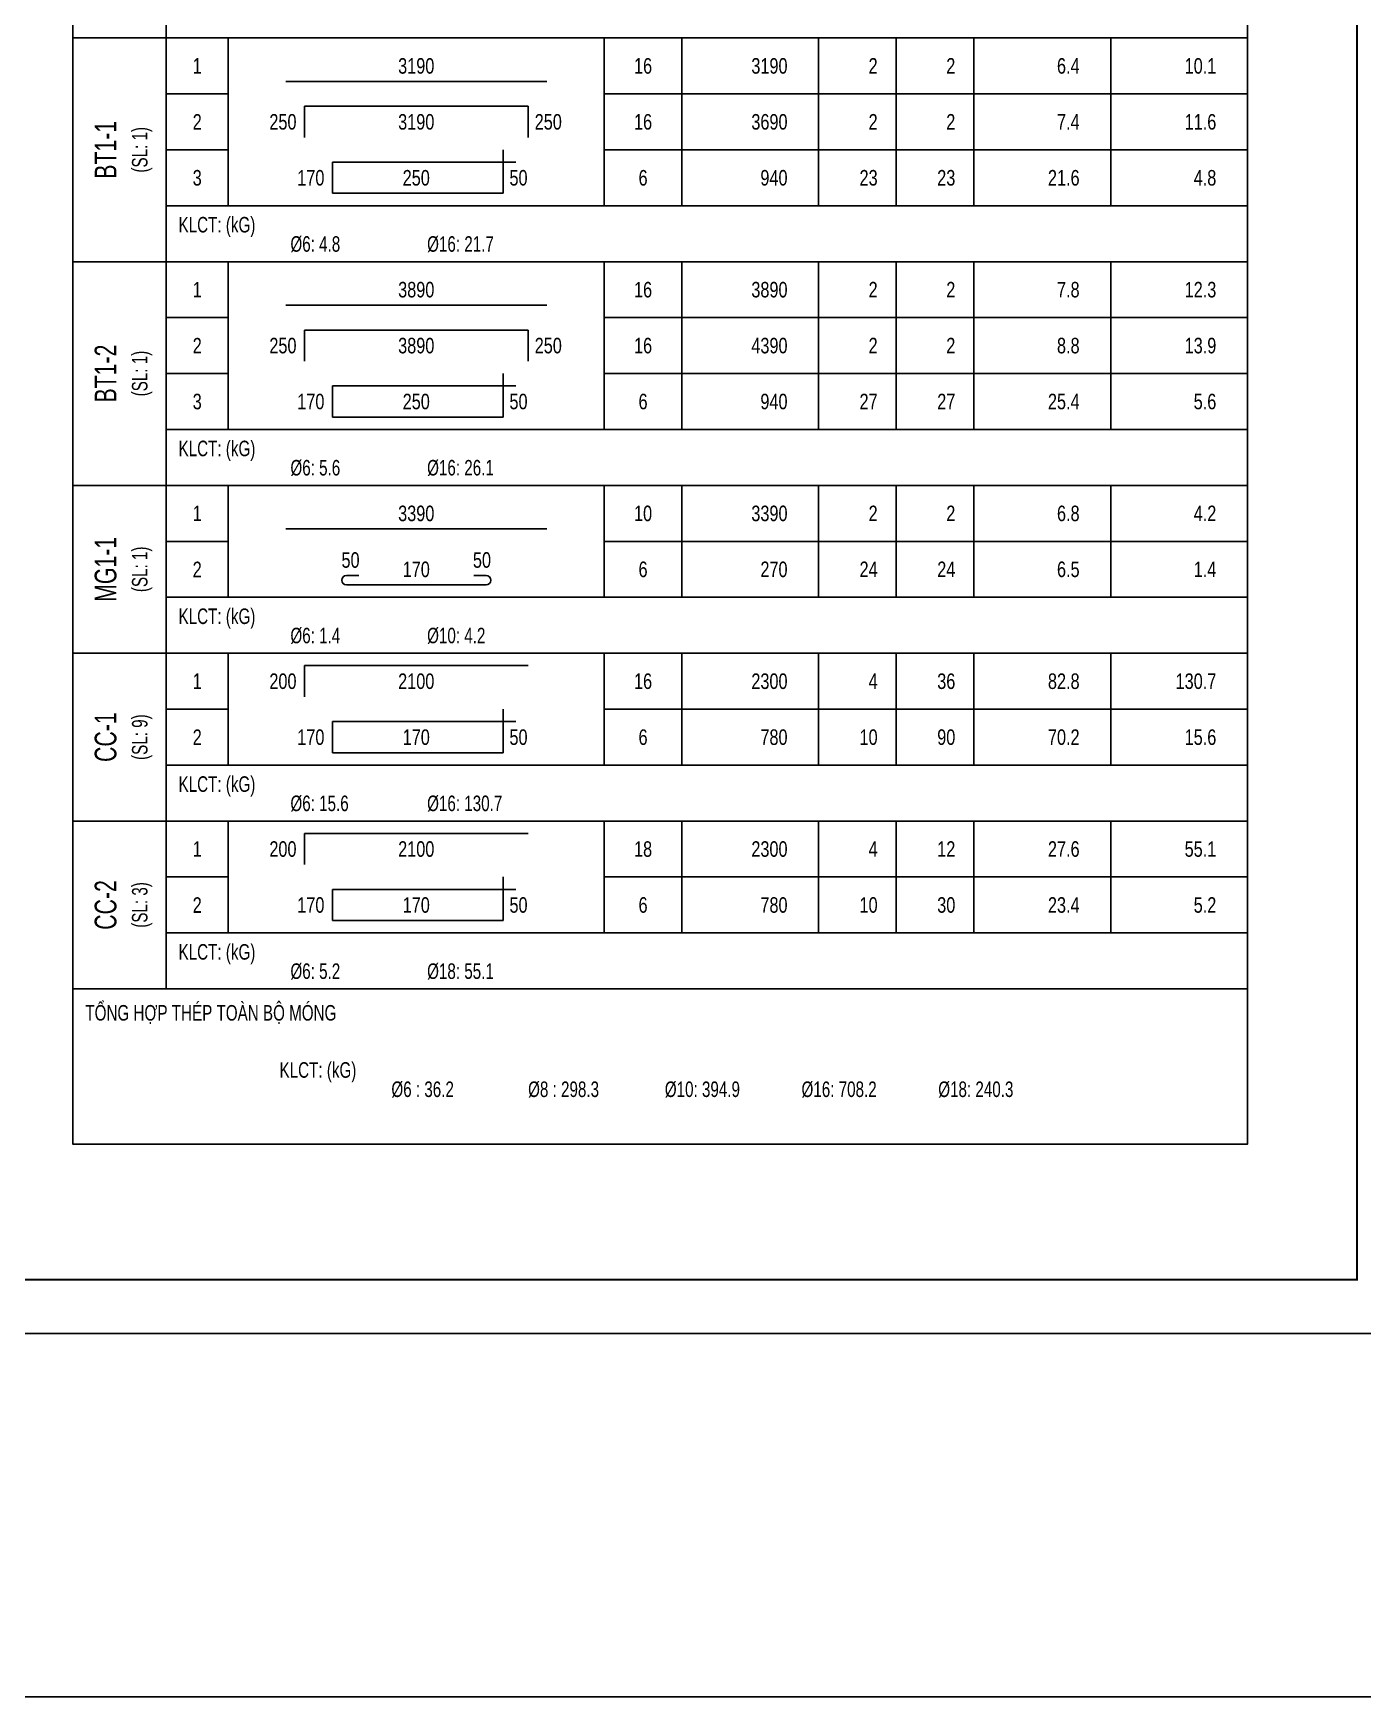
# Model space of a CAD drawing. Extents: x -1855204 to -1466800, y -1308584 to -996495.
# Drawn here: x -1632342 to -1615226, y -1090474 to -1069063 of the extents above; entities that cross this region are included whole.
import ezdxf
from ezdxf.enums import TextEntityAlignment as Align

# ---------------------------------------------------------------- set-up
doc = ezdxf.new("R2010")
doc.units = 0
doc.header["$LTSCALE"] = 150
doc.layers.get('Defpoints').update_dxf_attribs({"lineweight": 18})
for name, color, linetype, lineweight in [('05.Text', 253, 'Continuous', 18), ('11.Khung bo', 32, 'Continuous', 50), ('12.Khung', 36, 'Continuous', 25), ('KCVN-THAY', 7, 'Continuous', 25)]:
    doc.layers.add(name, color=color, linetype=linetype, lineweight=lineweight)
for name, color, linetype in [('STEEL', 4, 'Continuous'), ('TEXT_SLCK', 3, 'Continuous'), ('TEXT_TCK', 3, 'Continuous'), ('TEXT_THCT', 2, 'Continuous'), ('TEXT_TK', 2, 'Continuous'), ('THONGKE', 5, 'Continuous')]:
    doc.layers.add(name, color=color, linetype=linetype)
doc.styles.add('SMTEXT', font='arial.ttf', dxfattribs={"width": 0.7})

# ---------------------------------------------------------------- blocks, each defined once
blk = doc.blocks.new('*U4')
at = {"layer": 'KCVN-THAY', "color": 140}
blk.add_lwpolyline([(214871.76, 86966.68), (215381.8, 86966.68), (215381.8, 86579.68), (214871.76, 86579.68)], close=True, dxfattribs=at)
blk = doc.blocks.new('100')
at = {"layer": '11.Khung bo', "const_width": 26.7}
blk.add_lwpolyline([(1860913, -945240), (1860913, -916940), (1896063, -916940), (1896063, -945240)], close=True, dxfattribs=at)
at = {"layer": '12.Khung', "color": 1}
blk.add_lwpolyline([(1901579, -945940), (1901579, -916240), (1859580, -916240), (1859580, -945940)], close=True, dxfattribs=at)
blk = doc.blocks.new('TK_2')
at = {"layer": 'STEEL'}
blk.add_line((19.25, 2), (61.25, 2), dxfattribs=at)
at = {"layer": 'TEXT_TK', "style": 'SMTEXT', "width": 0.75}
for tag, p in [('SH', (5, 4.5)), ('L2', (40.25, 4.5)), ('DK', (76.75, 4.5))]:
    blk.add_attdef(tag, text='', height=2.5, dxfattribs=at).set_placement(p, align=Align.MIDDLE)
for tag, p in [('DAI', (100, 4.5)), ('SL1', (114.5, 4.5)), ('SLA', (127, 4.5)), ('DT', (147, 4.5)), ('TL', (169, 4.5))]:
    blk.add_attdef(tag, text='', height=2.5, dxfattribs=at).set_placement(p, align=Align.MIDDLE_RIGHT)
blk = doc.blocks.new('TK_9')
at = {"layer": 'STEEL'}
for p, q in [((22.25, 7), (58.25, 7)), ((22.25, 2), (22.25, 7)), ((58.25, 7), (58.25, 2))]:
    blk.add_line(p, q, dxfattribs=at)
at = {"layer": 'TEXT_TK', "style": 'SMTEXT', "width": 0.75}
for tag, p in [('SH', (5, 4.5)), ('L2', (40.25, 4.5)), ('DK', (76.75, 4.5))]:
    blk.add_attdef(tag, text='', height=2.5, dxfattribs=at).set_placement(p, align=Align.MIDDLE)
for tag, p in [('L1', (20.98, 4.5)), ('DAI', (100, 4.5)), ('SL1', (114.5, 4.5)), ('SLA', (127, 4.5)), ('DT', (147, 4.5)), ('TL', (169, 4.5))]:
    blk.add_attdef(tag, text='', height=2.5, dxfattribs=at).set_placement(p, align=Align.MIDDLE_RIGHT)
blk.add_attdef('L3', text='', height=2.5, dxfattribs=at).set_placement((59.31, 4.5), align=Align.MIDDLE_LEFT)
blk = doc.blocks.new('TK_14')
at = {"layer": 'STEEL'}
for p, q in [((54.25, 2), (54.25, 9)), ((56.25, 7), (26.75, 7)), ((26.75, 2), (26.75, 7)), ((26.75, 2), (54.25, 2))]:
    blk.add_line(p, q, dxfattribs=at)
at = {"layer": 'TEXT_TK', "style": 'SMTEXT', "width": 0.75}
for tag, p in [('SH', (5, 4.5)), ('L2', (40.25, 4.5)), ('DK', (76.75, 4.5))]:
    blk.add_attdef(tag, text='', height=2.5, dxfattribs=at).set_placement(p, align=Align.MIDDLE)
for tag, p in [('L1', (25.47, 4.5)), ('DAI', (100, 4.5)), ('SL1', (114.5, 4.5)), ('SLA', (127, 4.5)), ('DT', (147, 4.5)), ('TL', (169, 4.5))]:
    blk.add_attdef(tag, text='', height=2.5, dxfattribs=at).set_placement(p, align=Align.MIDDLE_RIGHT)
blk.add_attdef('M', text='', height=2.5, dxfattribs=at).set_placement((55.25, 4.5), align=Align.MIDDLE_LEFT)
blk = doc.blocks.new('TK_4')
at = {"layer": 'STEEL'}
for p, q in [((31, 3.5), (29, 3.5)), ((51.5, 3.5), (49.5, 3.5)), ((29, 2), (51.5, 2))]:
    blk.add_line(p, q, dxfattribs=at)
for centre, start, end in [((29, 2.75), 90, 270), ((51.5, 2.75), 270, 90)]:
    blk.add_arc(centre, 0.75, start, end, dxfattribs=at)
at = {"layer": 'TEXT_TK', "style": 'SMTEXT', "width": 0.75}
for tag, p in [('SH', (5, 4.5)), ('M', (29.67, 6)), ('L2', (40.25, 4.5)), ('M', (50.83, 6)), ('DK', (76.75, 4.5))]:
    blk.add_attdef(tag, text='', height=2.5, dxfattribs=at).set_placement(p, align=Align.MIDDLE)
for tag, p in [('DAI', (100, 4.5)), ('SL1', (114.5, 4.5)), ('SLA', (127, 4.5)), ('DT', (147, 4.5)), ('TL', (169, 4.5))]:
    blk.add_attdef(tag, text='', height=2.5, dxfattribs=at).set_placement(p, align=Align.MIDDLE_RIGHT)
blk = doc.blocks.new('TK_6')
at = {"layer": 'STEEL'}
for p, q in [((22.25, 2), (22.25, 7)), ((22.25, 7), (58.25, 7))]:
    blk.add_line(p, q, dxfattribs=at)
at = {"layer": 'TEXT_TK', "style": 'SMTEXT', "width": 0.75}
for tag, p in [('SH', (5, 4.5)), ('L2', (40.25, 4.5)), ('DK', (76.75, 4.5))]:
    blk.add_attdef(tag, text='', height=2.5, dxfattribs=at).set_placement(p, align=Align.MIDDLE)
for tag, p in [('L1', (20.98, 4.5)), ('DAI', (100, 4.5)), ('SL1', (114.5, 4.5)), ('SLA', (127, 4.5)), ('DT', (147, 4.5)), ('TL', (169, 4.5))]:
    blk.add_attdef(tag, text='', height=2.5, dxfattribs=at).set_placement(p, align=Align.MIDDLE_RIGHT)

msp = doc.modelspace()

# ---------------------------------------------------------------- linework, layer by layer
at = {"layer": 'TEXT_TK'}
for p, q in [((-1631831, -1061923), (-1631831, -1081363)), ((-1630631, -1061923), (-1630631, -1081363)), ((-1616711, -1061923), (-1616711, -1081363)), ((-1631831, -1069123), (-1616711, -1069123)), ((-1629831, -1069123), (-1629831, -1071283)), ((-1624991, -1069123), (-1624991, -1071283)), ((-1623991, -1069123), (-1623991, -1071283)), ((-1622231, -1069123), (-1622231, -1071283)), ((-1621231, -1069123), (-1621231, -1071283)), ((-1620231, -1069123), (-1620231, -1071283)), ((-1618471, -1069123), (-1618471, -1071283)), ((-1631831, -1072003), (-1616711, -1072003)), ((-1629831, -1072003), (-1629831, -1074163)), ((-1624991, -1072003), (-1624991, -1074163)), ((-1623991, -1072003), (-1623991, -1074163)), ((-1622231, -1072003), (-1622231, -1074163)), ((-1621231, -1072003), (-1621231, -1074163)), ((-1620231, -1072003), (-1620231, -1074163)), ((-1618471, -1072003), (-1618471, -1074163)), ((-1631831, -1074883), (-1616711, -1074883)), ((-1629831, -1074883), (-1629831, -1076323)), ((-1624991, -1074883), (-1624991, -1076323)), ((-1623991, -1074883), (-1623991, -1076323)), ((-1622231, -1074883), (-1622231, -1076323)), ((-1621231, -1074883), (-1621231, -1076323)), ((-1620231, -1074883), (-1620231, -1076323)), ((-1618471, -1074883), (-1618471, -1076323)), ((-1631831, -1077043), (-1616711, -1077043)), ((-1629831, -1077043), (-1629831, -1078483)), ((-1624991, -1077043), (-1624991, -1078483)), ((-1623991, -1077043), (-1623991, -1078483)), ((-1622231, -1077043), (-1622231, -1078483)), ((-1621231, -1077043), (-1621231, -1078483)), ((-1620231, -1077043), (-1620231, -1078483)), ((-1618471, -1077043), (-1618471, -1078483)), ((-1631831, -1079203), (-1616711, -1079203)), ((-1629831, -1079203), (-1629831, -1080643)), ((-1624991, -1079203), (-1624991, -1080643)), ((-1623991, -1079203), (-1623991, -1080643)), ((-1622231, -1079203), (-1622231, -1080643)), ((-1621231, -1079203), (-1621231, -1080643)), ((-1620231, -1079203), (-1620231, -1080643)), ((-1618471, -1079203), (-1618471, -1080643)), ((-1631831, -1081363), (-1616711, -1081363))]:
    msp.add_line(p, q, dxfattribs=at)
at = {"layer": 'TEXT_TK', "ltscale": 3}
msp.add_lwpolyline([(-1631831, -1081363), (-1616711, -1081363), (-1616711, -1083362.6), (-1631831, -1083362.6)], close=True, dxfattribs=at)
at = {"layer": 'THONGKE'}
for p, q in [((-1630631, -1069843), (-1629831, -1069843)), ((-1624991, -1069843), (-1616711, -1069843)), ((-1630631, -1070563), (-1629831, -1070563)), ((-1624991, -1070563), (-1616711, -1070563)), ((-1630631, -1071283), (-1616711, -1071283)), ((-1630631, -1072723), (-1629831, -1072723)), ((-1624991, -1072723), (-1616711, -1072723)), ((-1630631, -1073443), (-1629831, -1073443)), ((-1624991, -1073443), (-1616711, -1073443)), ((-1630631, -1074163), (-1616711, -1074163)), ((-1630631, -1075603), (-1629831, -1075603)), ((-1624991, -1075603), (-1616711, -1075603)), ((-1630631, -1076323), (-1616711, -1076323)), ((-1630631, -1077763), (-1629831, -1077763)), ((-1624991, -1077763), (-1616711, -1077763)), ((-1630631, -1078483), (-1616711, -1078483)), ((-1630631, -1079923), (-1629831, -1079923)), ((-1624991, -1079923), (-1616711, -1079923)), ((-1630631, -1080643), (-1616711, -1080643))]:
    msp.add_line(p, q, dxfattribs=at)

# ---------------------------------------------------------------- block references
at = {"layer": '05.Text', "xscale": 0.991454545641318, "yscale": 0.991454545641318, "zscale": 0.9914545456793755}
msp.add_blockref('100', (-3495160.1, -147944.3), dxfattribs=at)
at = {"layer": 'Defpoints', "xscale": 100, "yscale": 100, "zscale": 100}
msp.add_blockref('*U4', (-23142938.9, -9748442.1), dxfattribs=at)
at = {"layer": 'TEXT_TK', "xscale": 80, "yscale": 80, "zscale": 80}
for name, p, values in [('TK_2', (-1630631, -1069843), {'L2': '3190', 'TL': '10.1', 'DT': '6.4', 'SLA': '2', 'SL1': '2', 'DAI': '3190', 'DK': '16', 'SH': '1'}), ('TK_9', (-1630631, -1070563), {'SH': '2', 'L1': '250', 'L2': '3190', 'L3': '250', 'DK': '16', 'DAI': '3690', 'SL1': '2', 'SLA': '2', 'DT': '7.4', 'TL': '11.6'}), ('TK_14', (-1630631, -1071283), {'SH': '3', 'L1': '170', 'L2': '250', 'M': '50', 'DK': '6', 'DAI': '940', 'SL1': '23', 'SLA': '23', 'DT': '21.6', 'TL': '4.8'}), ('TK_2', (-1630631, -1072723), {'L2': '3890', 'TL': '12.3', 'DT': '7.8', 'SLA': '2', 'SL1': '2', 'DAI': '3890', 'DK': '16', 'SH': '1'}), ('TK_9', (-1630631, -1073443), {'SH': '2', 'L1': '250', 'L2': '3890', 'L3': '250', 'DK': '16', 'DAI': '4390', 'SL1': '2', 'SLA': '2', 'DT': '8.8', 'TL': '13.9'}), ('TK_14', (-1630631, -1074163), {'SH': '3', 'L1': '170', 'L2': '250', 'M': '50', 'DK': '6', 'DAI': '940', 'SL1': '27', 'SLA': '27', 'DT': '25.4', 'TL': '5.6'}), ('TK_2', (-1630631, -1075603), {'L2': '3390', 'TL': '4.2', 'DT': '6.8', 'SLA': '2', 'SL1': '2', 'DAI': '3390', 'DK': '10', 'SH': '1'}), ('TK_6', (-1630631, -1077763), {'L1': '200', 'L2': '2100', 'SH': '1', 'DAI': '2300', 'DK': '16', 'SL1': '4', 'SLA': '36', 'TL': '130.7', 'DT': '82.8'}), ('TK_14', (-1630631, -1078483), {'SH': '2', 'L1': '170', 'L2': '170', 'M': '50', 'DK': '6', 'DAI': '780', 'SL1': '10', 'SLA': '90', 'DT': '70.2', 'TL': '15.6'}), ('TK_6', (-1630631, -1079923), {'L1': '200', 'L2': '2100', 'SH': '1', 'DAI': '2300', 'DK': '18', 'SL1': '4', 'SLA': '12', 'TL': '55.1', 'DT': '27.6'}), ('TK_14', (-1630631, -1080643), {'SH': '2', 'L1': '170', 'L2': '170', 'M': '50', 'DK': '6', 'DAI': '780', 'SL1': '10', 'SLA': '30', 'DT': '23.4', 'TL': '5.2'})]:
    msp.add_blockref(name, p, dxfattribs=at).add_auto_attribs(values)
at = {"layer": 'TEXT_TK'}
ref = msp.add_blockref('TK_4', (-1630631, -1076323), dxfattribs=dict(at, xscale=80, yscale=80, zscale=80))
ref.add_attrib('SH', '2', dxfattribs={"height": 200, "style": 'SMTEXT', "width": 0.75}).set_placement((-1630231.1, -1075963), align=Align.MIDDLE)
ref.add_attrib('M', '50', dxfattribs={"height": 200, "style": 'SMTEXT', "width": 0.75}).set_placement((-1628257, -1075842.9), align=Align.MIDDLE)
ref.add_attrib('M', '50', dxfattribs={"height": 200, "style": 'SMTEXT', "width": 0.75}).set_placement((-1626565, -1075842.9), align=Align.MIDDLE)
ref.add_attrib('L2', '170', dxfattribs={"height": 200, "style": 'SMTEXT', "width": 0.75}).set_placement((-1627411, -1075962.9), align=Align.MIDDLE)
ref.add_attrib('DK', '6', dxfattribs={"height": 200, "style": 'SMTEXT', "width": 0.75}).set_placement((-1624491, -1075963), align=Align.MIDDLE)
ref.add_attrib('SL1', '24', dxfattribs={"height": 200, "style": 'SMTEXT', "width": 0.75}).set_placement((-1621471, -1075962.9), align=Align.MIDDLE_RIGHT)
ref.add_attrib('DAI', '270', dxfattribs={"height": 200, "style": 'SMTEXT', "width": 0.75}).set_placement((-1622631, -1075962.9), align=Align.MIDDLE_RIGHT)
ref.add_attrib('DT', '6.5', dxfattribs={"height": 200, "style": 'SMTEXT', "width": 0.75}).set_placement((-1618871, -1075962.9), align=Align.MIDDLE_RIGHT)
ref.add_attrib('SLA', '24', dxfattribs={"height": 200, "style": 'SMTEXT', "width": 0.75}).set_placement((-1620471, -1075962.9), align=Align.MIDDLE_RIGHT)
ref.add_attrib('TL', '1.4', dxfattribs={"height": 200, "style": 'SMTEXT', "width": 0.75}).set_placement((-1617111, -1075962.9), align=Align.MIDDLE_RIGHT)

# ---------------------------------------------------------------- texts
at = {"layer": 'TEXT_SLCK', "style": 'SMTEXT', "width": 0.7}
for s, p in [('(SL: 1)', (-1630871, -1070563)), ('(SL: 1)', (-1630871, -1073443)), ('(SL: 1)', (-1630871, -1075963)), ('(SL: 9)', (-1630871, -1078123)), ('(SL: 3)', (-1630871, -1080283))]:
    msp.add_text(s, height=200, rotation=90, dxfattribs=at).set_placement(p, align=Align.CENTER)
at = {"layer": 'TEXT_TCK', "style": 'SMTEXT', "width": 0.7}
for s, p in [('BT1-1', (-1631271, -1070563)), ('BT1-2', (-1631271, -1073443)), ('MG1-1', (-1631271, -1075963)), ('CC-1', (-1631271, -1078123)), ('CC-2', (-1631271, -1080283))]:
    msp.add_text(s, height=280, rotation=90, dxfattribs=at).set_placement(p, align=Align.CENTER)
at = {"layer": 'TEXT_THCT', "style": 'SMTEXT', "width": 0.7}
for s, p in [('KLCT: (kG)', (-1630471, -1071627)), ('%%c6: 4.8', (-1629031, -1071875)), ('%%c16: 21.7', (-1627271, -1071875)), ('KLCT: (kG)', (-1630471, -1074507)), ('%%c6: 5.6', (-1629031, -1074755)), ('%%c16: 26.1', (-1627271, -1074755)), ('KLCT: (kG)', (-1630471, -1076667)), ('%%c6: 1.4', (-1629031, -1076915)), ('%%c10: 4.2', (-1627271, -1076915)), ('KLCT: (kG)', (-1630471, -1078827)), ('%%c6: 15.6', (-1629031, -1079075)), ('%%c16: 130.7', (-1627271, -1079075)), ('KLCT: (kG)', (-1630471, -1080987)), ('%%c6: 5.2', (-1629031, -1081235)), ('%%c18: 55.1', (-1627271, -1081235)), ('KLCT: (kG)', (-1629171, -1082507)), ('%%c6 : 36.2', (-1627731, -1082755)), ('%%c8 : 298.3', (-1625971, -1082755)), ('%%c10: 394.9', (-1624211, -1082755)), ('%%c16: 708.2', (-1622451, -1082755)), ('%%c18: 240.3', (-1620691, -1082755))]:
    msp.add_text(s, height=200, dxfattribs=at).set_placement(p)
at = {"layer": 'TEXT_THCT', "ltscale": 3, "style": 'SMTEXT', "width": 0.7}
msp.add_text('TỔNG HỢP THÉP TOÀN BỘ MÓNG', height=200, dxfattribs=at).set_placement((-1631671, -1081771.3))

doc.saveas('drawing.dxf')
